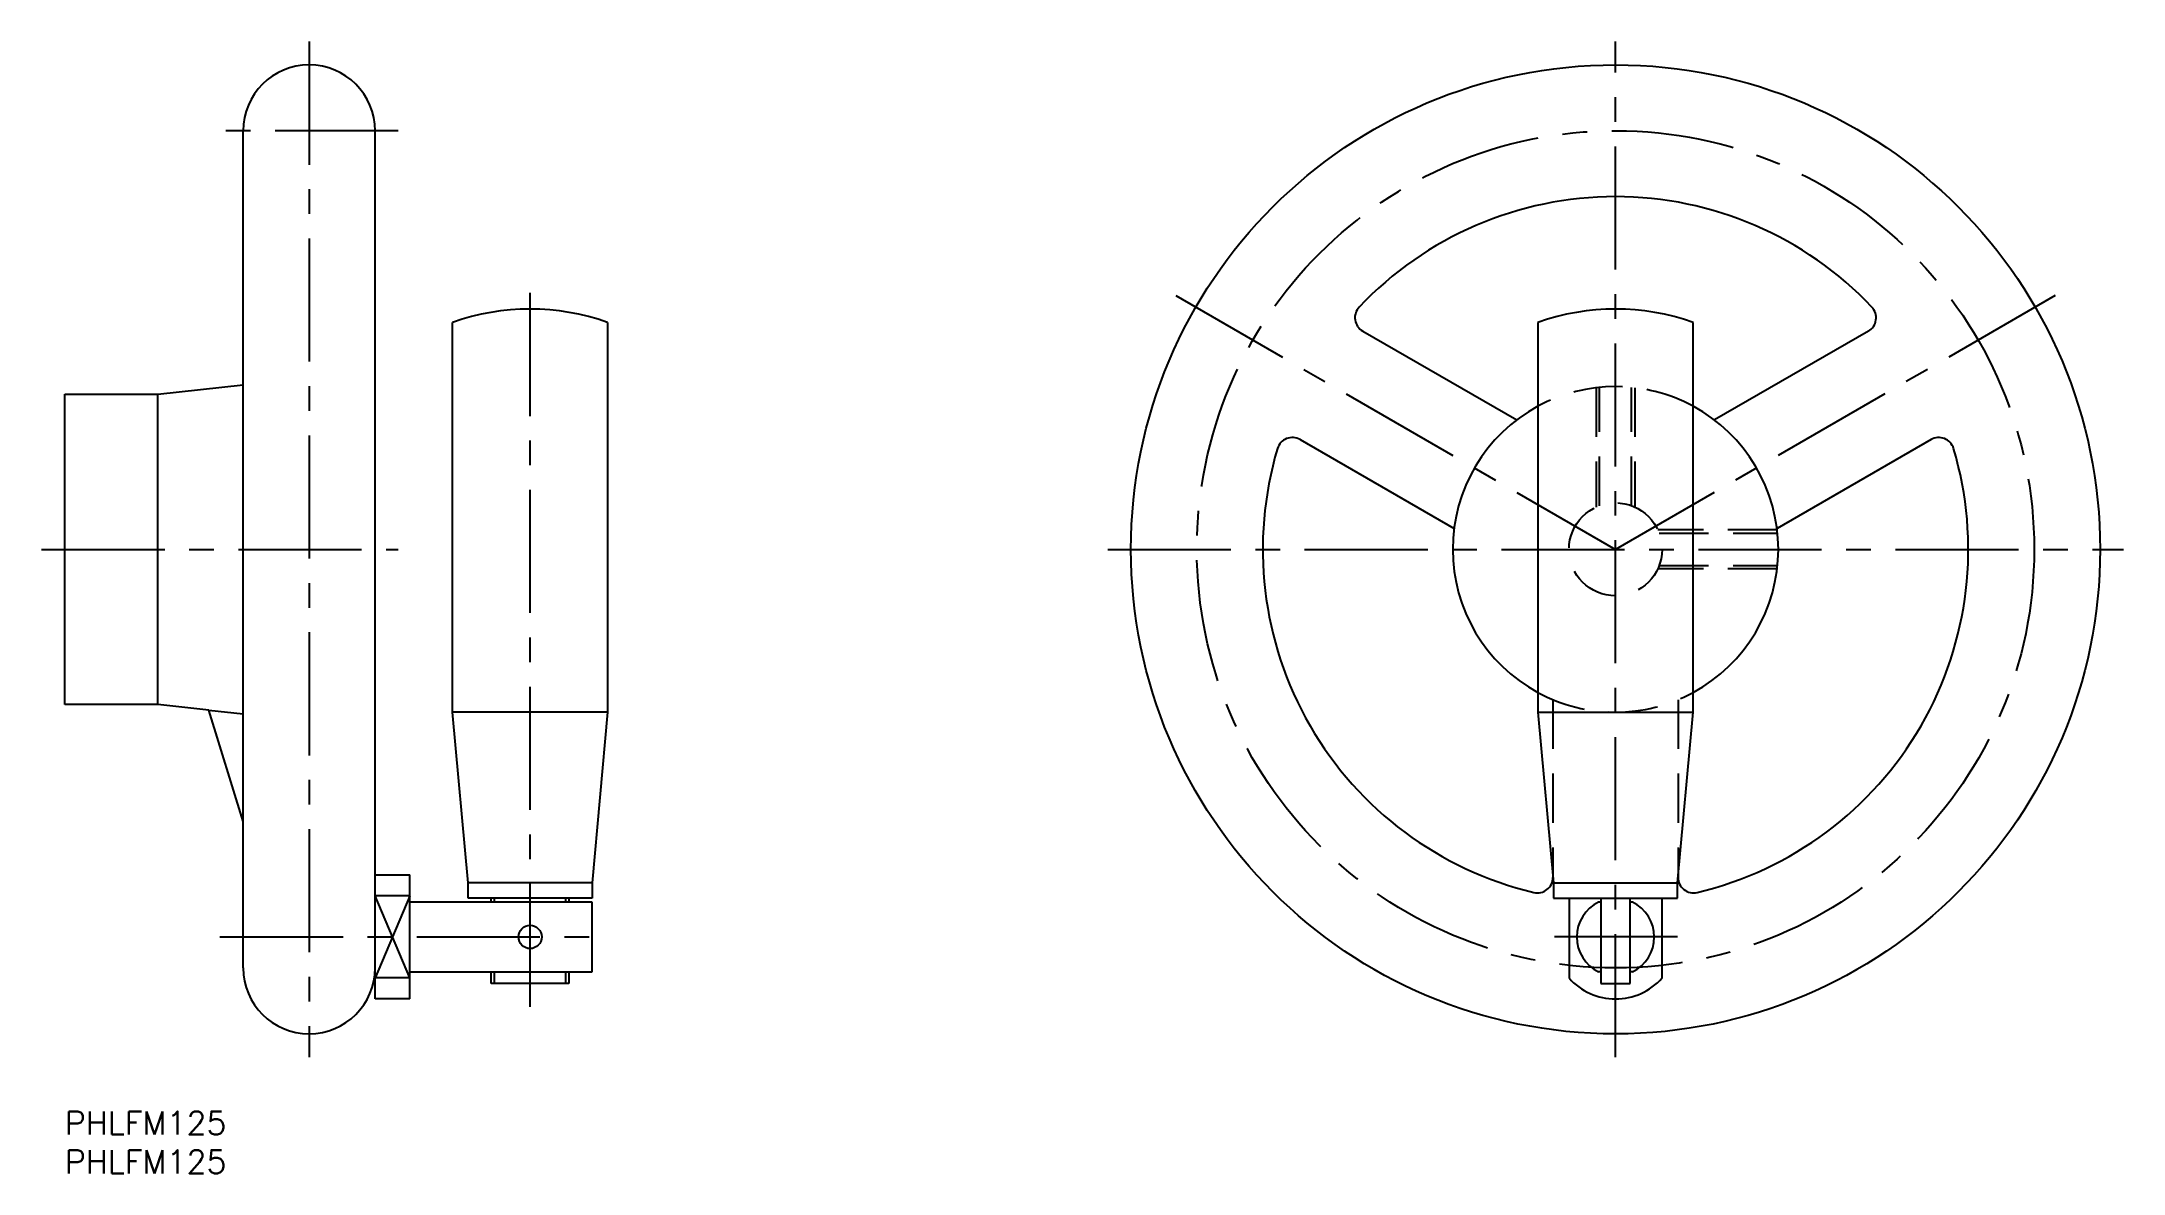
# Model space of a CAD drawing. Extents: x -3 to 265, y -8 to 138.
import ezdxf

# ---------------------------------------------------------------- set-up
doc = ezdxf.new("R2010")
doc.units = 0
doc.header["$LTSCALE"] = 0.5
doc.linetypes.add('CENTER', pattern=[50.8, 31.75, -6.35, 6.35, -6.35])
doc.linetypes.add('DASHED', pattern=[19.05, 12.7, -6.35])
for name, color, linetype in [('MSM_CENTER', 1, 'CENTER'), ('MSM_CONTINUOUS', 7, 'CONTINUOUS'), ('MSM_DASHED', 4, 'DASHED'), ('MSM_NARROW', 5, 'CONTINUOUS'), ('MSM_PART_NUMBER', 7, 'CONTINUOUS')]:
    doc.layers.add(name, color=color, linetype=linetype)
doc.styles.get("Standard").update_dxf_attribs({"font": 'txt.shx', "height": 3, "bigfont": 'bigfont.shx'})

# ---------------------------------------------------------------- blocks, each defined once
blk = doc.blocks.new('*U12')
at = {"layer": 'MSM_PART_NUMBER'}
blk.add_text('PHLFM125', height=3, dxfattribs=at).set_placement((0, -3))
blk = doc.blocks.new('*U13')
at = {"layer": 'MSM_PART_NUMBER'}
blk.add_text('PHLFM125', height=3, dxfattribs=at).set_placement((0, -8))

msp = doc.modelspace()

# ---------------------------------------------------------------- linework, layer by layer
at = {"layer": 'MSM_CENTER'}
for p, q in [((31.5, 138), (31.5, 7)), ((200, 7), (200, 138)), ((43, 126.5), (20, 126.5)), ((60, 13.5), (60, 106.5)), ((143.28, 105.25), (200, 72.5)), ((256.72, 105.25), (200, 72.5)), ((-3, 72.5), (43, 72.5)), ((134.5, 72.5), (265.5, 72.5)), ((20, 22.5), (70, 22.5)), ((208, 22.5), (192, 22.5))]:
    msp.add_line(p, q, dxfattribs=at)
msp.add_circle((200, 72.5), 54, dxfattribs=at)
at = {"layer": 'MSM_CONTINUOUS'}
for p, q in [((23, 18.5), (23, 126.5)), ((40, 14.5), (40, 126.5)), ((50, 51.5), (50, 101.78)), ((70, 101.78), (70, 51.5)), ((167.39, 100.65), (187.25, 89.19)), ((190, 101.78), (190, 51.5)), ((210, 51.5), (210, 101.78)), ((232.61, 100.65), (212.75, 89.19)), ((0, 52.5), (0, 92.5)), ((0, 92.5), (12, 92.5)), ((12, 92.5), (23, 93.72)), ((12, 52.5), (12, 92.5)), ((159.31, 86.67), (179.17, 75.2)), ((240.69, 86.67), (220.83, 75.2)), ((12, 52.5), (0, 52.5)), ((18.55, 51.77), (12, 52.5)), ((23, 37.41), (18.55, 51.77)), ((18.55, 51.77), (23, 51.28)), ((52, 29.5), (50, 51.5)), ((70, 51.5), (50, 51.5)), ((70, 51.5), (68, 29.5)), ((190, 51.5), (192, 29.5)), ((190, 51.5), (210, 51.5)), ((208, 29.5), (210, 51.5)), ((40, 30.5), (44.5, 30.5)), ((44.5, 14.5), (44.5, 30.5)), ((191.92, 30.32), (191.92, 30.18)), ((208.07, 30.32), (208.07, 30.18)), ((44.5, 27.79), (40, 27.79)), ((68, 27), (44.5, 27)), ((52, 27.5), (52, 29.5)), ((68, 29.5), (52, 29.5)), ((68, 27.5), (52, 27.5)), ((55, 27), (55, 27.5)), ((55.38, 27.5), (55.38, 27)), ((64.62, 27), (64.62, 27.5)), ((65, 27.5), (65, 27)), ((68, 29.5), (68, 27.5)), ((68, 18), (68, 27)), ((192, 29.5), (192, 27.5)), ((192, 29.5), (208, 29.5)), ((192, 27.5), (208, 27.5)), ((194, 27.5), (194, 17.21)), ((198.1, 27), (197.82, 27)), ((198.1, 27.5), (198.1, 16.5)), ((201.9, 16.5), (201.9, 27.5)), ((202.18, 27), (201.9, 27)), ((206, 17.21), (206, 27.5)), ((208, 27.5), (208, 29.5)), ((44.5, 17.21), (40, 17.21)), ((44.5, 18), (68, 18)), ((55, 16.5), (55, 18)), ((65, 16.5), (55, 16.5)), ((55.38, 18), (55.38, 16.5)), ((64.62, 16.5), (64.62, 18)), ((65, 18), (65, 16.5)), ((198.1, 18), (197.82, 18)), ((198.1, 16.5), (201.9, 16.5)), ((202.18, 18), (201.9, 18)), ((44.5, 14.5), (40, 14.5))]:
    msp.add_line(p, q, dxfattribs=at)
for centre, radius in [((200, 72.5), 62.5), ((60, 22.5), 1.5)]:
    msp.add_circle(centre, radius, dxfattribs=at)
for centre, radius, start, end in [((31.5, 126.5), 8.5, 0, 180), ((200, 72.5), 45.5, 43.3918, 136.6082), ((60, 73.6), 29.9, 70.461, 109.539), ((168.39, 102.38), 2, 136.6082, 240), ((200, 73.6), 29.9, 70.461, 109.539), ((231.61, 102.38), 2, 300, 43.3918), ((200, 72.5), 21, 118.4369, 241.5631), ((200, 72.5), 21, 298.4369, 61.5631), ((158.31, 84.93), 2, 60, 163.3918), ((241.69, 84.93), 2, 16.6082, 120), ((200, 72.5), 45.5, 163.3918, 256.6082), ((200, 72.5), 45.5, 283.3918, 16.6082), ((189.92, 30.18), 2, 256.6082, 0), ((210.07, 30.18), 2, 180, 283.3918), ((200, 22.5), 5, 115.8419, 244.1581), ((200, 22.5), 5, 295.8419, 64.1581), ((31.5, 18.5), 8.5, 180, 0), ((200, 22.5), 8, 221.4096, 318.5904)]:
    msp.add_arc(centre, radius, start, end, dxfattribs=at)
at = {"layer": 'MSM_DASHED'}
for p, q in [((197.5, 93.35), (197.5, 77.95)), ((197.93, 78.13), (197.93, 93.4)), ((202.07, 78.13), (202.07, 93.4)), ((202.5, 93.35), (202.5, 77.95)), ((220.85, 75), (205.45, 75)), ((205.63, 74.57), (220.9, 74.57)), ((220.85, 70), (205.45, 70)), ((205.63, 70.43), (220.9, 70.43)), ((191.92, 53.11), (191.92, 30.32)), ((208.07, 53.11), (208.07, 30.32))]:
    msp.add_line(p, q, dxfattribs=at)
msp.add_circle((200, 72.5), 6, dxfattribs=at)
for start, end in [(61.5631, 118.4369), (241.5631, 298.4369)]:
    msp.add_arc((200, 72.5), 21, start, end, dxfattribs=at)
at = {"layer": 'MSM_NARROW'}
for p, q in [((44.5, 17.21), (40, 27.79)), ((44.5, 27.79), (40, 17.21))]:
    msp.add_line(p, q, dxfattribs=at)

# ---------------------------------------------------------------- block references
at = {"layer": 'MSM_CONTINUOUS'}
for name in ['*U12', '*U13']:
    msp.add_blockref(name, (0, 0), dxfattribs=at)

doc.saveas('drawing.dxf')
